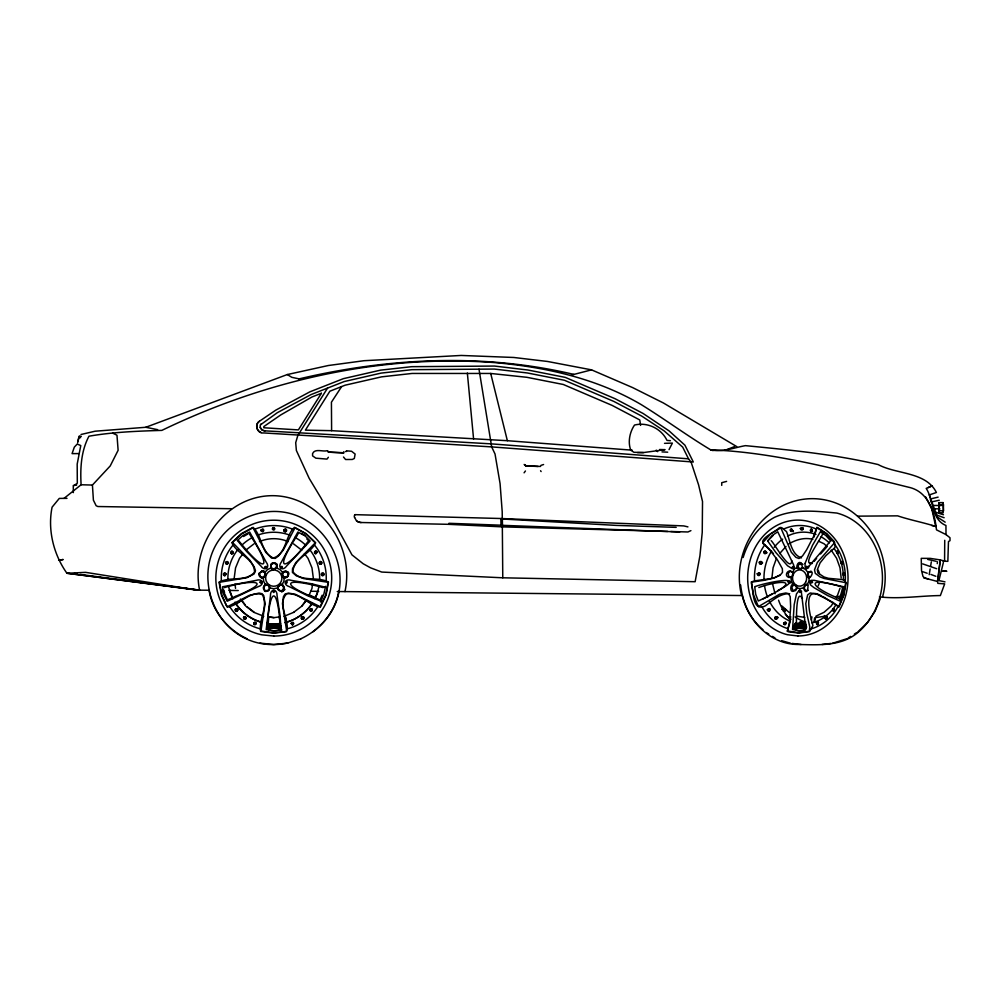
<?xml version="1.0" encoding="UTF-8"?>
<svg xmlns="http://www.w3.org/2000/svg" width="1000" height="1000" viewBox="0 0 1000 1000"><rect width="100%" height="100%" fill="white"/><g stroke="black" fill="none" stroke-linecap="round" stroke-linejoin="round"><path stroke-width="1.5" d="M64.025 498.375L81.1 484.762C80.175 468.175 81.037 451.175 88.95 436.213C112.888 432.025 137.738 431.125 161.838 430.387C265.387 380.487 380.838 353.825 495.95 362.7C546.487 367.275 596.862 378.612 641.012 404.487C664.6 419 686.862 435.55 710.625 449.8L713.088 450.625M945.175 522.163L937.438 517.137L929.3 494.938L936.4 492.488C926.012 471.55 896.213 474.475 878.15 464.55C834.5 454.3 789.975 449.963 745.438 445.65C733.988 447.612 722.638 452.562 710.625 449.8C778.075 452.5 843.275 471.138 908.288 487.15C928.25 491.225 934.625 511.925 936.475 529.85L946 534.587L950 537.75L950 540.712L948.475 541.538L947.85 561.337L943.05 561.175L944.575 561.175L944.737 540.275M939.425 510.838L938.75 502.638M942.887 502.612L943.562 510.812L939.038 510.838L938.775 512.812M277.6 588.25C284.25 574.862 286.887 599.963 277.6 588.25A3.287 3.287 0 0 0 278.8 590.462M301.562 617.812L302.85 619.163L303.9 617.875M312.3 610.2L311.875 609.1M801.737 626.825L801.775 626.1M806.075 625.262C809.85 633.325 788.65 632.537 794.95 623.962L805.95 623.962M287.25 628.825C287.962 617.938 277.488 602.75 286.712 593.8C299.812 592.438 308.2 605.363 320.363 607.062L326.075 595.125L328.462 582.112C317.65 575.95 300.763 582.725 292.738 571.512C294.337 558.112 310.35 553.975 315.675 542.75L306.1 533.625L294.462 527.337C285.25 535.725 286.475 553.875 273.325 558.038C261.075 552.375 262.1 535.862 253.075 527.337L241.438 533.625L231.85 542.75C236.975 554.1 254.625 558.55 254.525 572.337C245.35 582.238 229.963 576.175 219.062 582.112L221.45 595.125L227.162 607.062C239.55 605.688 249.225 590.288 262.3 594.637C268.888 606.425 258.363 619.175 260.65 631.388L273.762 633.138L286.45 631.663L287.25 628.825C299.775 625.65 310.925 617.55 317.812 606.625M797.288 627.025L797.288 624.75M344.988 591.6L344.975 591.525C354.975 546.362 320.812 496.275 273.113 495.675C225.387 495.312 190.362 544.837 199.575 590.15L66.912 573.25C53.612 554.5 47.438 529.875 52.088 507.175L59.288 498.413L67 498.35M268.3 622.337L268.775 616.812M805.2 626.9L804.887 625.475M317.013 552.375C314.275 557.163 313.788 547.9 317.013 552.375A1.375 1.375 0 0 0 315.562 551.075M799.45 626.538L802.188 626.925L802.438 625.425M813.913 537.188L816.963 527.675L826.413 533.812L834.538 542.762L817.337 562.487L814.525 569.825L815.288 573.35L820.088 576.912L824.163 578.488L845.738 582.675L843.612 594.938L838.775 606.6L831.925 601.838L816.95 594.212L810.3 592.975L807.65 594.862L805.775 603.587L806.75 613.2L809.788 626.975L809.325 631.275L798.587 632.7L787.487 630.975L789.638 621.45L790.65 606.6L790.2 596.638L788.512 593.625L785.837 592.975L779.525 594.212L758.438 606.6L753.562 594.938L751.5 583.75L751.8 582.1L765.175 580.163L774.862 577.663L780.662 574.6L782.513 572.337L782.337 568.675L777.575 560.125L769.35 549.338L762.675 542.762L770.763 533.812L780.837 527.837L791.325 552.263L795.875 557.312L798.975 558.525L802.55 555.913L806.65 549.763L813.55 536.512L816.938 527.275L826.6 533.538L834 541.237L835.175 544.963L834.887 547.6L825.925 555.612L820.088 562.9L817.3 569.738L817.925 572.975L824.062 577L828.388 578.3L843.925 579.738L846.062 582.525L843.913 595.037L838.962 606.975L823.213 596.7M794.712 627.725L806.188 627.725L794.712 627.725L795.075 624.113L805.825 624.113M794.875 627.438L795.075 624.113M799.425 626.8L798.35 627M882.55 596.938C895.075 551.688 861.438 499.288 812.938 498.663C764.438 498.3 729.875 550.1 741.612 595.538L337.25 591.525M771.912 578.038L773.075 567.8L776.5 558.263M792.288 530.588L791.562 529.138L790.413 529.688L790.788 531.3L792.288 530.588L793.388 531.462M803.05 529.012L802.962 528.312M812.188 530.588C811.15 526.35 808.812 533.138 812.4 531.25C811.25 525.712 808.8 532.812 812.188 530.588A1.375 1.188 -90 0 0 812.45 531.25M937.25 563.638L937.463 561.75M266.962 627.962L267.413 624.05L280.113 624.05C285.725 632.863 267.45 631.788 266.962 627.962L280.562 627.962M267.462 627.525L267.55 624.2L267.137 627.812L280.387 627.812L279.975 624.2L267.812 624.5M355.05 514.663L502.337 518.55L502.4 526.875L667.663 531.425M798.975 627.013L799.463 624.75M937.463 581.475L940.263 559.913L930.2 558.375L921.237 558.35L921.525 570.525L922.987 576.438L924.837 578.112L937.463 581.475L937.85 583.362L944.675 583.862L940.362 595.562C919.987 595.8 900.05 599.2 879.412 596.9M234.2 578.125L235.55 567.888L239.5 558.35L243.1 553.663M283.875 530.375C286.863 525.737 286.863 535 283.875 530.375A1.375 1.375 0 0 0 285.775 531.638A1.375 1.375 0 0 0 286.225 529.4M312.55 583.975L311.975 588.375L309.15 595.188M800.675 627.013L800.225 625.125M814 622.337L814.613 618.05M814.7 622.225L815.312 617.938M940.263 559.913L938.1 578.825L938.65 580.513L944.987 581.875M783.925 609.438C787.75 607.463 783.288 614.288 784.45 608.85M78.725 453.587L72.062 453.625L74.325 447.15L77.225 444.038L80.775 445.562L77.188 464.087L77.312 483.188L74.112 485.525L76.725 484.862M812.487 581.9L812.537 582.625M929.2 574.675L930.15 568.975M930.612 566.138L931.325 561.862M797.225 626.95L798.088 626.9L798.05 624.913M811.162 571.287L808.625 572.238L808.062 575.262L810.05 577.325M225.975 574.362C223.637 578.175 223.05 570.65 225.95 574.05M233.012 552.812C232.213 548.413 228.962 555.225 232.887 553.088M233.263 552.513C230.037 556.987 230.525 547.725 233.263 552.513A1.375 1.375 0 0 1 231.462 553.75M259.137 573.375C262.863 587.863 270.663 563.85 259.137 573.375A3.287 3.287 0 0 0 259.825 576.587M796.8 587.875C788.037 599.95 789.65 575.75 796.8 587.875L800.125 588.65L803.462 587.875C810.638 574.763 808.138 600.688 803.462 587.875M325.575 586.325L323.8 594.388L320.5 601.95M338.812 591.025C335.262 612.075 319.975 630 300.788 638.812M796.938 625.425L795.275 624.763L795.375 626.8M802.4 625.425L800.738 624.763L800.812 627.025M803.625 624.763L803.575 626.763L803.675 624.75M799.1 627.025L798.787 625.025L797.25 624.75M811.3 619.938L811.963 616.912M269.925 588.25C260.637 599.963 263.275 574.862 269.925 588.25A3.287 3.287 0 0 0 268.587 585.25M790.337 621.175L787.25 631.3L788.7 631.85L798.6 633.05L809.55 631.575L812.938 625.6C810.675 617.513 801.087 583.875 821.812 596.087M938.975 580.388L943.388 562.45M261.125 622.65L262.925 615.875M81.287 436.425L79.338 435.913L77.663 442.688M838.512 552.6C837.337 556.362 836 548.075 838.263 552.288C837.25 556.275 835.5 548.975 838.487 551.987M807.837 572.35C818.413 567.388 806.062 587.038 807.837 572.35L805.525 569.462L802.438 567.825C790.975 573.362 800.512 553.375 802.438 567.825M323.787 574.837C323.688 570.363 319.4 576.587 323.612 575.087M801.475 591.013L801.475 591.975M836.587 597.825L840.013 588.275M797.95 625.862L798.012 624.913M743.138 557.513C748.088 540.788 758.925 525.712 774.45 517.362C793.913 508.575 816.213 511.1 836.875 513.062C867.688 521.075 885.113 554.65 882.125 584.987C880.25 602.775 872.325 619.938 858.737 631.775C842 646.663 818.612 644.925 797.85 644.463C770.387 644.3 748.112 621.225 742.237 595.55M841.087 600.062L842.75 595.75M231.525 508.725L97.863 506.525L96.15 505.737L93.4 500.175L92.425 485.05L110.225 465.938L118.125 450.275L116.975 435.2L112.613 433.113M880.288 598.562L875.075 611.25L867.537 622.487L858.025 631.775M274.562 529.312L274.562 528.4M284.237 529.775C284.1 534.25 288.7 528.25 284.425 529.538M804.938 626.838L804.425 625.95M343.85 451.675L343.4 452.725L329.275 452.188L327.725 451.3L329.275 452.188L343.925 452.925M803.062 624.5L803.05 622.95M320.637 598.7L322.188 595.2M223.637 573.55C223.612 579.062 228.663 571.287 223.637 573.55A1.375 1.375 0 0 0 225.413 575.525M782.275 609.5L784.137 609.188L783.462 611.087M785.913 610.35L785.062 611.087L784.137 610.487M669.038 449.6L672.387 443.1L664.525 443.338M834.55 610.413C832.537 613.1 831.925 607.087 834.438 609.237M235.3 609.587L235.912 608.938M298.05 534.1L298.488 533.3M822.625 534.012C820.975 538.638 800.312 567.188 812.487 562.85M260.475 424.85L277.275 412.713L310.963 394.613L344.2 381.55L381.037 373.113L411.9 369.675L494.375 369.062L527.463 372.987L564.475 380.275L613.913 401.463L641.775 416.125L664.163 430.9L682.688 447.113L688.525 458.825L691.075 462.025L698.587 484.888L702.525 501.538L702.237 532.375L699.938 555.725L695.138 581.712L502.775 577.8L381.737 572.062L370.6 567.837L363.2 563.763L351.962 554.862L321.05 498.1L309.15 478.288L296.375 450.487L295.7 442.688L297.825 435.475L327.575 388.075M297.387 535.237C272.913 572.438 284.05 572.263 308.137 541.425M260.963 424.025L260.55 424.725A5.2 4.6 1.4 0 0 260.4 427.863L261.825 429.837L264.137 430.8L491.175 443.862L688.525 458.825M790.5 581.55L790.562 582.913M301.65 617.513L302.6 616.825M312.213 610.5L310.95 611.175M801.538 557.875C791.263 554.862 790.013 540.087 786.475 531.538C784.225 530.388 782 526.1 779.225 527.788C776.75 531.388 756.287 539.325 764.663 544.963C757.262 555.3 753.863 568.237 754.55 580.875L751.225 582.025C753.662 589.412 751.688 613.05 765.588 605.737C772.675 600.337 780.2 593.337 789.663 593.713M792.425 572.35C788.8 567.812 783.15 575.638 788.812 577.425C795.212 578.387 790.387 567.463 797.812 567.825M807.2 584.738L808.863 581.312L809.262 577.425M838.062 606.538C832.425 616.875 823 625.375 811.6 628.737M341.65 386.575L331.425 402.2L331.613 430.675L507.362 440.7L632.175 450.175M779.613 553.575L786 546.475M833.475 602.5L831.15 606.013L824.05 612.3L815.788 616.25M282.825 572.2C280.338 586.938 297.225 568.175 282.825 572.2A3.287 3.287 0 0 0 282.137 575.413M321.712 573.375C320.838 578.825 327.038 571.938 321.712 573.375A1.375 1.375 0 0 0 323.488 575.45M233.05 545.05C224.8 554.975 220.538 568.075 221.388 580.962M264.862 572.438L267.525 569.55L271.1 567.913M281.938 584.825L283.85 581.413L284.312 577.513M805.075 627.013L804.225 626.388L804.837 626.862M328.375 457.262L327.013 459.1L315.863 458.175L312.587 455.875L312.575 453.575C315.025 448.137 322.713 451.975 327.088 450.737L328.825 452.388M524.087 472.812L525.45 470.975M281.062 629.975L280.038 615.525L277.075 595.662C277.337 588.475 270.2 588.475 270.45 595.662L266.175 629.587L273.762 630.75L281.975 629.938M271.438 563.725C268.188 578.312 286.025 560.462 271.438 563.725A3.287 3.287 0 0 1 273.762 562.762M301.737 606.1L306.225 600.25M306.5 600.163L302 606.013L293.55 612.388M796.975 625.425L796.15 627.025M825.812 617.35L827.125 616.65A2.462 1.025 -56.7 0 1 827.275 617.413L826.488 619.012L825.413 618.975A2.462 1.163 -48.6 0 1 825.462 618.05M796.213 626.85L796.3 625.887M808.525 566.413L808.562 567.938M814.075 561.375L816.6 558.462M826.762 546.95L820.537 553.975M805.25 624.775L804.45 624.75M803.787 626.925C804.675 621.613 801.075 627.15 803.7 626.975M768.05 540.688L773.112 535.425M355.087 514.65L354.575 515.25A2.288 2.288 0 0 0 354.438 517.112L354.625 517.463M798.138 625.837L798.238 625.125M842.6 563.6L841.15 563.688L841.275 561.825A2.462 0.825 73.1 0 1 841.6 561.438L842.312 563.962A2.462 0.762 81.5 0 1 841.9 564.163L841.263 561.9L842.525 561.938M844.425 575C842.5 577.312 843.25 570.625 844.287 573.787C843.962 578.212 841.162 571.425 844.525 573.562M310.212 609.275L311.613 608.938M312.812 631.875C376 585 318.938 486.15 246.75 517.45C175.087 550.3 210.525 658.838 287.838 643.012M259.413 421.262C253.7 424.787 257.762 434.075 264.137 432.962L491.675 446.9L693.312 462.013L684.938 445.188L669.1 430.913L643.15 413.5L615.075 398.713L565.262 377.375L527.875 370.012L494.513 366.062L411.737 366.675L380.588 370.138L343.4 378.65L309.825 391.863L275.875 410.087L259.413 421.262C254.963 424 256.275 431.312 261.225 432.638M262.962 531.562C265.487 526.663 257.45 531.287 262.962 531.562A1.375 1.375 0 0 0 263.25 529.4M245.787 550.163L253.988 543.875M274.413 529.513L272.962 529.312L273.525 527.962M802.975 567.5L800.65 569.038L798.337 567.5L798.337 564.412L800.65 562.863L802.975 564.412M790.6 616.825L790.413 618.862M801.612 622.362L800.962 623.312L801.663 624.538M800.888 624.513C803.1 623.138 799.237 620.913 799.362 623.625M802.487 624.513C804.938 622.6 799.212 620.85 801.162 623.987M241.475 600.288L235.6 604.113M769.4 595.562C803.737 578.013 776.587 580.988 758.825 587.537M772.262 593.875L763.263 598.862M795.413 626.8L796.188 627.025M848.162 637.95L850.625 636.413M854.325 634.1L856.787 632.55M804.575 624.725L804.312 625.7M243.512 536.5L247.938 533.938M780.025 575.35L772.8 578.3L754.55 580.875M777.537 590.712C811.737 573.2 765.425 582.587 754.712 586.725L755.7 594.3L758.288 601L767.712 596.487M690.913 530.638L687.925 531.975L670.788 531.5M802.675 529.562L801.875 529.562M789.038 543.787C796.125 539.65 804.688 537.15 812.825 539.375M928.125 487.625L932.362 485.75L926.2 488.387C933.775 500.037 931.25 519.55 945.95 525.475L946 534.587M235.075 596.575C278.35 578.725 248.4 580.2 224.387 587.625M734.513 446.6L724.837 450.387M259.438 541.613C268.35 537.712 279.175 537.712 288.087 541.613M284 616.337L293.812 612.3M235.35 596.487L227.413 599.862L224.812 594.038M81.013 434.487L95.138 431.2L145.787 427.275L287.3 374.55L328.288 365.525L363.988 360.712L461.225 355.45L513.812 357.475L547.513 361.463L591.55 369.862L632.675 387.612L663.375 402.962L736.75 446.587M783.562 529.1C793.787 524.325 806.05 524.325 816.275 529.1M846.925 638.725L832.537 643.263M320.825 601.1L307.387 595.662L289.413 586.7C282.5 584.712 284.7 577.938 291.462 580.4L311.275 583.713L325.337 587.212M254.875 529.188C266.875 524.4 280.65 524.4 292.65 529.188M277.613 587.962L273.762 588.737L269.913 587.962M301.05 638.725L287.575 643.1L273.762 644.55L259.95 643.1M236.575 611.175L237.562 609.825L236.213 608.85M236.612 611.375C240.725 607.7 231.562 609.15 236.612 611.375A1.375 1.375 0 0 0 236.537 608.65M254.8 622.362C251.25 625.075 258.8 624.875 255.113 622.35M726.612 481.388L721.725 482.7L721.725 485.387M938.125 497.137L930.888 498.85M75.888 484.875L73.275 485.538L73.325 492.625M543.587 464.525L540.925 465.387L540.475 466.438L526.35 465.9L524.8 465.012L526.35 465.9L538.075 466.488M302.587 616.625L301.363 618.138A2.462 1.825 -30 0 0 301.863 619.062L303.538 619.1L304.012 617.5A2.462 1.825 -42 0 0 303.288 616.737L302.587 616.625A1.375 1.375 0 0 0 302.512 619.35M292.663 624.7C296.35 622.175 288.8 621.975 292.362 624.688M932.125 501.775L939.262 500.25M59.588 560.288L63.163 559.5L58.612 560.288M299.1 378.888C388.862 357.725 483.65 353.038 573.875 374.425L591.55 369.862M345.538 451.575L346.587 451.388M571.45 374.862L573.875 374.425M815.575 617.6L825.025 616.25M670.413 440.712L667 440.4C661.275 428.475 647.337 421.85 634.513 425.05C629.712 432.113 627.65 442.137 630.812 450.25L633.975 452.3L643.475 452.562L665.075 449.663L659.613 449.513M279.887 616.825L273.762 617.688L267.913 616.925M807.9 585L805.238 585.325L804.15 588.15L805.713 590.65L808.375 590.325M268.9 625.737C269.075 623.562 269.262 628.875 268.8 625.737M822 644.463L831.038 643.438M280.113 624.05C277.288 586.575 270.238 586.575 267.413 624.05M81.1 484.762L92.425 485.05M640.6 425.4L639.775 419.95L612.238 405.45L563.325 384.487L526.85 377.3L490.712 373.462L412.1 373.45L381.6 376.85L345.188 385.175L329.888 391.2L305.387 430.15L331.613 430.675M637.487 452.6L643.475 452.562M939.013 502.638L943.162 502.612M939.038 512.812L943.188 512.788L943.525 504.613L939.013 504.637L939.038 510.838M857.588 516.15L897.663 515.85C910.013 520.025 923.188 522.4 935.725 526.45L931.775 508.837L925.688 497M934.737 508.837L939.9 508.812M67.775 573.25L85.6 572.35L197.387 590.125L208.85 590.237M798.337 564.412L800.888 564.412M808.625 572.238L811.162 572.238M269.1 623.962L278.975 623.962M269.575 624.4L278.5 624.4M795.188 624.4L805.487 624.4M799.425 624.75L800.25 625M271.012 625.95L271.087 625L271.125 626.987L270.15 627.087L270.138 624.862L271.288 624.837L272.288 627.112L274.113 627.1L273.475 624.837L272.638 624.95L272.262 627.1L271.1 626.112M794.562 627.875L806.338 627.875M228.962 590.438L238.25 590.538M310.95 591.263L318.688 591.337M836.062 596.475L840.7 596.525M933.725 505.438L941.237 505.575M794.95 623.962L796.363 624C796.6 620.425 795.75 587.15 802.45 598.525M265.075 430.838L262.387 430.225L260.25 427.45M676.175 527.362L616.138 525.388L502.5 519.012M448.925 523.3L500.988 525.2L502.438 526.862L448.2 524.312L361.163 522.513A7.938 7.925 15.2 0 1 356.525 520.875L354.588 517.463M502.587 525.337L679.75 531.975M661.975 451.887L667.7 452.188M346.512 450.812L351.587 451.275L355.125 454.05L354.325 458.488L352.287 459.462L345.588 459.513L343.5 457.025M944.762 571.163L946.838 571.287L942.525 571.175L944.613 571.3M320.55 561.538L321.938 562.475L321.375 564.062A2.462 1.825 78 0 1 320.337 564.25L319.312 563.325L319.6 561.987A2.462 1.825 66 0 1 320.55 561.538A1.375 1.375 0 0 0 320.337 564.25M790.575 643.263L781.6 640.638M792.075 643.438L801.112 644.463M157.688 429.675L145.787 427.275M199.575 590.15L80.15 574.438M66.912 573.25L197.387 590.125M268.175 616.825L274.037 617.6M802.537 527.65C798.925 528.413 804.362 531.7 802.987 527.95M797.3 616.25L804.688 617.375M74.175 573.475L77.162 573.95M801.712 624.925L801.488 626.862M796.263 624.925L796.038 626.862M928.487 578.938L923.737 577.888M300.763 379.25L291.8 377.312L287.3 374.55M936.175 561.3L927.775 559.438M323.15 587.625C279.375 575.662 281.35 585.487 320.112 599.862M943.45 514.738L935.825 512.325M931.625 525.475L935.8 526.45M687.925 526.888L683.787 525.913L502.3 518.562L500.887 519.038L500.988 525.2M236.275 611.188L235.475 610.763M843.188 587.25C803.275 575.388 809.05 586.625 841.012 599.388M940.713 560L944.575 561.175M77.9 441.35L78.825 437.2L80.6 437.675M936.675 568.725L922.688 563.888M805.212 624.775L804.925 625.475M302.913 616.825L303.825 617.575M276.438 567.913L280 569.55L282.663 572.438M260.275 628.825C247.763 625.65 236.612 617.55 229.713 606.625M922.638 571.688L927.188 573.25M935.812 576.287L930.913 574.438M944.15 517.725L936.725 515.112M791.25 577.325L788.713 576.375L788.15 573.35L790.138 571.287L792.688 572.238L793.238 575.262M788.238 628.737C776.838 625.375 767.412 616.875 761.775 606.538M314.4 597.175L309.288 595.013M263.788 616.25L253.988 612.388L245.787 606.1L240.4 599.075M818.538 541.15L824.05 543.787L827.087 546.475M798.225 626.062L798.388 627M301.15 533.45L304.725 535.513L310.15 540.962L286.75 565.887C282.725 571.862 276.95 567.675 281.388 562L297.875 532.038L304.688 535.562M247.013 638.725C227.438 629.637 212.162 611.062 208.938 589.513M310.65 611.087L310.025 610.438M766.325 632.55L768.787 634.1M772.487 636.413L774.95 637.95M306.588 600.288L309.9 602.475M820.825 531.5L823.188 533.075M319.837 563.775C324.188 564.837 319.275 559.087 319.637 563.55M293.55 543.875L301.737 550.163M247.225 606.912L254.25 612.3M524.163 464.45L525.9 466.1M781.95 606.013L789.038 612.3M306.863 539.062L308.762 540.763M785.375 614.338L790.763 619.6M762.975 629.712C749.638 618.675 742.45 601.95 740.638 584.987M764.663 544.963L773.462 553.55M771.175 540.675C774.712 543.812 790.85 573.612 791.75 560.575M656.237 450.15L657.688 451.65M826.725 535.425L831.787 540.688M238.775 540.763C264.425 573.188 274.375 572.025 249.475 534.1M304.438 553.663L308.025 558.35L311.975 567.888L313.325 578.125M241.562 600.163L245.162 604.85M314.475 545.05C322.738 554.975 326.987 568.075 326.15 580.962M265.6 584.825L263.675 581.413L263.212 577.513M831.15 550.062L836.587 558.263L840.013 567.8L841.175 578.038M835.175 544.963C842.562 555.3 845.975 568.237 845.288 580.875M793.05 584.738L791.388 581.312L791 577.425M540.575 470.725L541.1 471.575M930.362 499.425L931.775 503.075M775.037 593.737L772.575 583.888M285.138 615.875L286.938 622.65M490.712 373.462L507.362 440.7M224.025 590.288L224.55 592.788M223.725 594.388L222.475 586.812L256.062 580.4C262.825 577.938 265.038 584.712 258.113 586.7L227.162 601.25L223.675 594.412L222.525 589.025M479 369.175L491.675 446.9L495.025 453.988L500.075 483.612L502.212 511.75L502.775 577.8M234.975 583.975L235.55 588.375M279.713 624.5L280.062 627.525M801.5 529.012L802.487 527.875A1.375 1.188 -90 0 0 802.262 528.413M467.35 373.05L473.587 439.038M279.288 616.812L279.513 619.288M824.463 615.575L824.513 618.05M317.675 592.225A45.888 45.888 0 0 1 315.663 597.325M311.55 604.45A45.888 45.888 0 0 1 284.9 622.612M279.513 623.6A45.888 45.888 0 0 1 267.188 623.413M261.837 622.275A45.888 45.888 0 0 1 235 602.163M233 598.575A45.888 45.888 0 0 1 229.625 589.587M799.188 623.65A1.375 1.262 -90 0 1 800.9 622.15A1.375 1.262 -90 0 1 801.237 624.5M782.113 609.438A1.375 1.262 -90 0 1 784.275 609.062A1.375 1.262 -90 0 1 783.487 611.287M805.812 622.15A45.888 42.325 -90 0 1 795.05 616.95M790.588 619.188A1.375 1.262 -90 0 1 790.525 616.65M285.025 589.388A15.913 15.913 0 0 1 281.725 591.912M318.788 587A45.888 45.888 0 0 1 314.8 598.663M312.062 603.4A45.888 45.888 0 0 1 285.963 622.362M280.613 623.5A45.888 45.888 0 0 1 266.925 623.5M261.562 622.362A45.888 45.888 0 0 1 235.463 603.4M232.725 598.663A45.888 45.888 0 0 1 228.5 585.638M227.925 580.2A45.888 45.888 0 0 1 237.9 549.513M241.562 545.45A45.888 45.888 0 0 1 252.638 537.4M257.638 535.175A45.888 45.888 0 0 1 289.887 535.175M294.9 537.4A45.888 45.888 0 0 1 305.975 545.45M309.637 549.513A45.888 45.888 0 0 1 319.6 580.2M283.475 571.638A3.287 3.287 0 0 1 288.012 572.6A3.287 3.287 0 0 1 287.05 577.15A3.287 3.287 0 0 1 282.512 576.188M272.575 529.55A1.375 1.375 0 0 1 273.412 527.525M274.613 562.875A3.287 3.287 0 0 1 274.613 569.212M273.762 569.325A3.287 3.287 0 0 1 271.438 568.362M284.113 588.425A3.287 3.287 0 0 1 281.212 591.175M277.625 587.4A3.287 3.287 0 0 1 278.938 585.25M281.388 584.663A3.287 3.287 0 0 1 284.137 587.562M265.475 573.713A3.287 3.287 0 0 1 260.475 577.15M261.588 571.188A3.287 3.287 0 0 1 264.7 572.2M269.312 589.837A3.287 3.287 0 0 1 267.175 591.15M266.312 591.175A3.287 3.287 0 0 1 264.725 590.562M263.663 589.25A3.287 3.287 0 0 1 265.325 584.913M809.737 562.663A15.913 13.787 -90 0 1 812 563.612M818.112 570.087A15.913 13.787 -90 0 1 819.488 573.925M819.488 582.163A15.913 13.787 -90 0 1 818.112 586M790.375 620.062A57.938 50.175 -90 0 1 778.562 600.212M793.388 531.65A1.375 1.188 -90 0 1 792.237 530.638M787.537 536.125A45.888 39.737 -90 0 1 815.987 534.4M821.112 536.8A45.888 39.737 -90 0 1 829.237 542.888M834.137 548.538A45.888 39.737 -90 0 1 843.4 580.112M842.688 586.912A45.888 39.737 -90 0 1 839.237 598.575M835.85 605.013A45.888 39.737 -90 0 1 811.963 622.925M803.7 623.925A45.888 39.737 -90 0 1 795.438 622.925M790.113 621.15A45.888 39.737 -90 0 1 769.287 600.988M767.65 597.325A45.888 39.737 -90 0 1 764.5 585.55M764.013 580.112A45.888 39.737 -90 0 1 771.562 551.075M774.175 547.337A45.888 39.737 -90 0 1 782.65 539.138M361.188 522.513A7.938 7.925 15.2 0 1 356.562 520.862M805.7 627.825L805.362 629.888L799.038 630.662L792.55 629.5L794.188 604.688L796.462 593.938L799.737 589.663L801.413 592.587L805.7 627.825M237.387 540.475L246.7 551.562L260.788 565.887C264.8 571.862 270.575 567.675 266.137 562L249.65 532.038L242.838 535.562L237.387 540.475M792.3 567.263C794.062 570.288 794.013 563.913 792.3 567.263M816.513 623.25C816.75 628.038 820.725 619.2 816.688 623.225C817.788 627.525 819.438 619.825 816.513 623.25M825.325 617.725C826.938 621.987 828.075 614.263 825.325 617.725M264.9 567.1C266.462 570.638 267.488 564.212 264.9 567.1M291.188 623.312C293.412 628.35 294.862 619.2 291.188 623.312M309.775 609.8C312 614.85 313.45 605.688 309.775 609.8M275.425 626.425L275.1 625L275.425 626.425M832.913 610.638C835.212 612.562 833.962 605.462 832.913 610.638M810.188 582.15C811.912 585.525 812.262 579.087 810.188 582.15M265.062 603.675L260.938 631.062L273.762 632.8L285.125 631.6L286.625 630.85L282.462 603.675L283.425 596.725L284.962 594.113L288.463 593.062L295.375 594.3L320.138 606.688L325.75 595.025L328.075 582.288L303.65 578.575L296.262 575.763L292.425 572.425L292.512 568.763L295.825 562.575L315.262 542.85L305.9 533.9L295.012 527.762L283.425 549.85L278.463 556.013L275.238 558.413L271.625 558.112L265.788 552.35L253.025 527.762L241.637 533.9L232.425 542.362L249.85 560.212L254.175 566.825L255.463 570.638L254.062 573.975L246.775 577.75L219.45 582.288L221.775 595.025L226.425 605.462L227.6 606.65L249.325 595.337L259.062 593.062L262.025 593.713L263.725 595.575L265.062 603.675M762.5 562.888L761.225 564.163A2.462 2.387 -55 0 1 759.85 563.962L759 562.388L760.562 561.438A2.462 2.338 -30.7 0 1 761.862 561.9L762.5 562.888M799.062 591.25C800.375 594.913 801.5 588.7 799.062 591.25M809.4 581.788L810.55 584.925L813.988 587.65L827.65 595.562L839.788 601L842.375 594.3L843.538 586.725L814.163 580.312L811.087 580.35L809.4 581.788M777.825 617.35L777.663 618.05A2.462 1.988 -7.7 0 1 776.75 618.975L774.925 619.012L774.887 617.413A2.462 2.138 2.3 0 1 776 616.65L777.825 617.35M260.025 582.087C261.4 585.712 262.75 579.338 260.025 582.087M314.488 552.2C316.163 556.625 317.812 548.837 314.488 552.2M279.562 626.575C277.312 628.675 279.312 621.925 279.562 626.575M788.188 581.763C788.6 585.5 790.825 579.85 788.188 581.763M269.95 626.4C265.613 628.85 269.788 622.025 269.95 626.4M276.25 626.4C271.925 628.913 276.075 622 276.25 626.4M800.35 528.462C801.538 532.85 803.388 525.413 800.35 528.462M805.037 563.462L805.15 567.487L806.725 568.8L830.638 540.875L825.825 535.475L820.325 531.8L812.463 545.375L805.037 563.462M807.688 567.013C805.975 570.462 805.562 564.087 807.688 567.013M261.137 530.062C262.575 534.575 264.637 526.888 261.137 530.062M272.638 528.562C274.062 533 276.1 525.425 272.638 528.562M272.838 591.337C274.012 595.025 275.7 588.725 272.838 591.337M276.413 624.862C276.6 630.438 279.725 623.638 276.413 624.862M783.6 623.65C786.225 627.6 787.3 618.675 783.6 623.65M757.875 573.85C758.85 578.35 761.087 570.938 757.875 573.85M759.7 562.45C760.675 566.962 762.925 559.538 759.7 562.45M764.025 551.987C765 556.5 767.237 549.075 764.025 551.987M794.287 567.863L793.85 568.737L792.288 568.7L787.588 565.8L775.837 552.5L767.613 540.875L772.25 535.475L777.763 531.8L793.587 564.8L794.287 567.863M799.712 625.275L799.475 626.375L799.712 625.275M225.6 562.475L226.15 564.062A2.462 1.825 -78 0 0 227.188 564.25L228.212 563.325L227.925 561.987A2.462 1.825 -66 0 0 226.975 561.538L225.6 562.475M225.775 562.537C226.988 567.112 229.45 559.55 225.775 562.537M285.637 581.987C286.625 585.737 288.637 579.538 285.637 581.987M767.312 609.788C769.613 614.8 772.312 605.325 767.312 609.788M273 625.363L272.775 626.462L273 625.363M767.938 609.5C768.7 614.062 771.3 606.8 767.938 609.5M775.212 617.475C775.987 622.05 778.575 614.775 775.212 617.475M784.038 623.013C784.8 627.575 787.4 620.3 784.038 623.013M282.962 572.325L282.325 575.35L284.625 577.413L287.562 576.462L288.2 573.438L285.9 571.375L282.962 572.325M757.2 573.787C759.262 579.288 762.663 570.1 757.2 573.787M243.525 617.5L244 619.1L245.662 619.062A2.462 1.825 30 0 0 246.175 618.138L245.613 616.875L244.237 616.737A2.462 1.825 42 0 0 243.525 617.5M243.7 617.575C244.662 622.2 247.512 614.775 243.7 617.575M253.7 623.025C254.825 628.425 258.15 619.775 253.7 623.025M280.775 566.9C281.562 570.688 283.888 564.612 280.775 566.9M766.787 552.775C762.387 556.4 763.725 547.288 766.787 552.775M792.862 530.962C788.538 533.375 790.7 525.5 792.862 530.962M279.05 585.413L277.8 588.237L279.613 590.737L282.688 590.413L283.938 587.587L282.125 585.087L279.05 585.413M321.375 393.288L298.387 429.9L263.913 427.775A1.562 1.388 0.1 0 1 263.938 426.488L280.725 414.95L311.938 397L321.375 393.288M793.413 585L791.838 587.5L792.925 590.325L795.588 590.65L797.163 588.15L796.075 585.325L793.413 585M265.4 585.087L263.587 587.587L264.837 590.413L267.913 590.737L269.725 588.237L268.475 585.413L265.4 585.087M261.625 571.375L259.325 573.438L259.975 576.462L262.913 577.413L265.2 575.35L264.562 572.325L261.625 571.375M273.762 562.95L271.087 564.5L271.087 567.587L273.762 569.125L276.438 567.587L276.438 564.5L273.762 562.95M273.762 636.062L261.712 634.8A57.938 57.938 0 0 1 228.113 542.463A57.938 57.938 0 0 1 325.838 552.737A57.938 57.938 0 0 1 273.762 636.062M797.85 635.975L787.412 634.712A57.938 50.175 -90 0 1 758.312 542.375A57.938 50.175 -90 0 1 842.95 552.638A57.938 50.175 -90 0 1 797.85 635.975M268.975 584.712A8.137 8.137 0 0 0 281.863 578.975A8.137 8.137 0 0 0 270.45 570.7A8.137 8.137 0 0 0 268.975 584.712M805.7 582.112A8.137 7.05 -90 0 0 799.6 569.9A8.137 7.05 -90 0 0 793.487 582.112A8.137 7.05 -90 0 0 805.7 582.112"/></g></svg>
